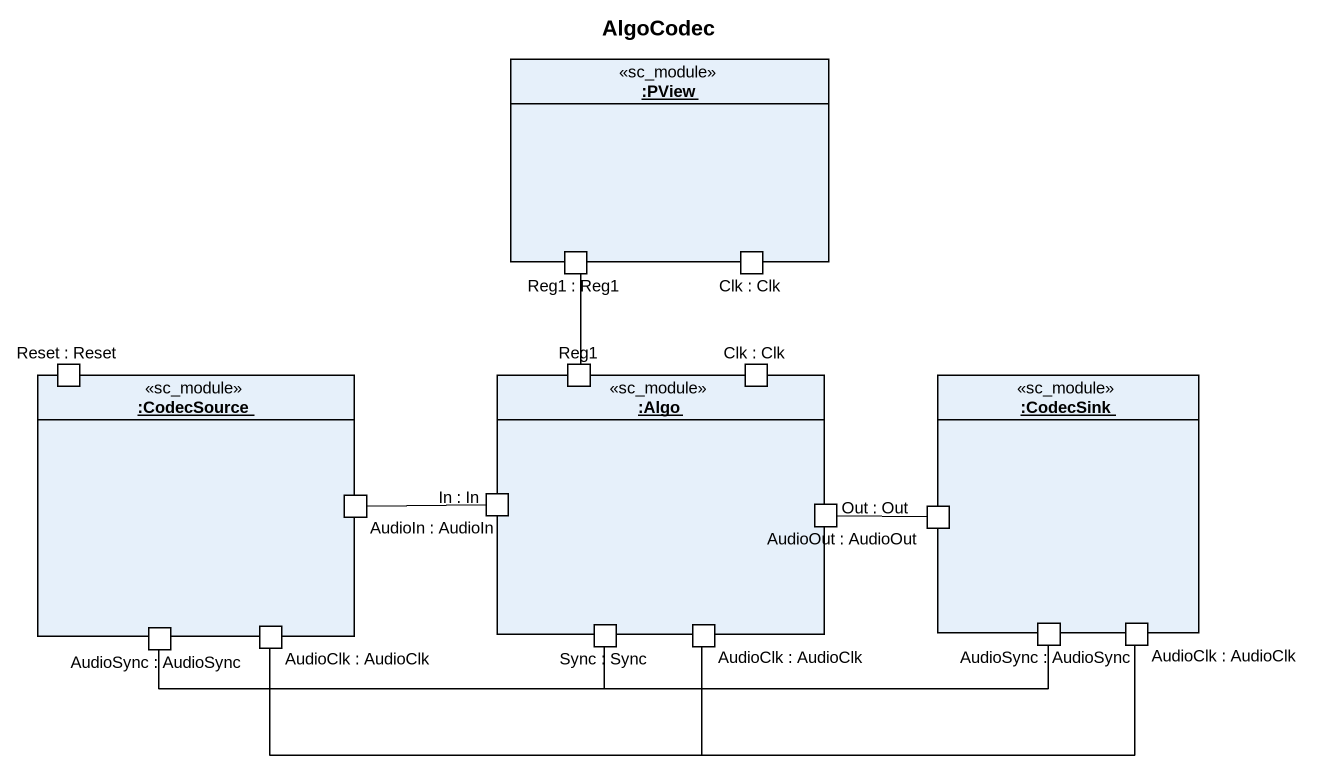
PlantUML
@startuml
title AlgoCodec
rectangle ":PView" as PView <<sc_module>> {
  port "Reg1 : Reg1" as Reg1 <<sc_fifo_out>>
  port "Clk : Clk" as Clk <<sc_in>>
}
rectangle ":CodecSource" as CodecSource <<sc_module>> {
  port "Reset : Reset" as Reset <<sc_in>>
  port "AudioIn : AudioIn" as AudioIn <<sc_out>>
  port "AudioSync : AudioSync" as AudioSync <<sc_out>>
  port "AudioClk : AudioClk" as AudioClk <<sc_in>>
}
rectangle ":Algo" as Algo <<sc_module>> {
  port "Reg1" as Reg1_2 <<sc_fifo_in>>
  port "Clk : Clk" as Clk_2 <<sc_in>>
  port "In : In" as In <<sc_in>>
  port "Out : Out" as Out <<sc_out>>
  port "Sync : Sync" as Sync <<sc_in>>
  port "AudioClk : AudioClk" as AudioClk_2
}
rectangle ":CodecSink" as CodecSink <<sc_module>> {
  port "AudioOut : AudioOut" as AudioOut <<sc_in>>
  port "AudioSync : AudioSync" as AudioSync_2 <<sc_in>>
  port "AudioClk : AudioClk" as AudioClk_3 <<sc_in>>
}
Reg1 -- Reg1_2
AudioIn -right- In
Out -right- AudioOut
AudioSync -right- Sync
AudioClk -right- AudioClk_2
Sync -right- AudioSync_2
AudioClk_3 -left- AudioClk_2
@enduml
